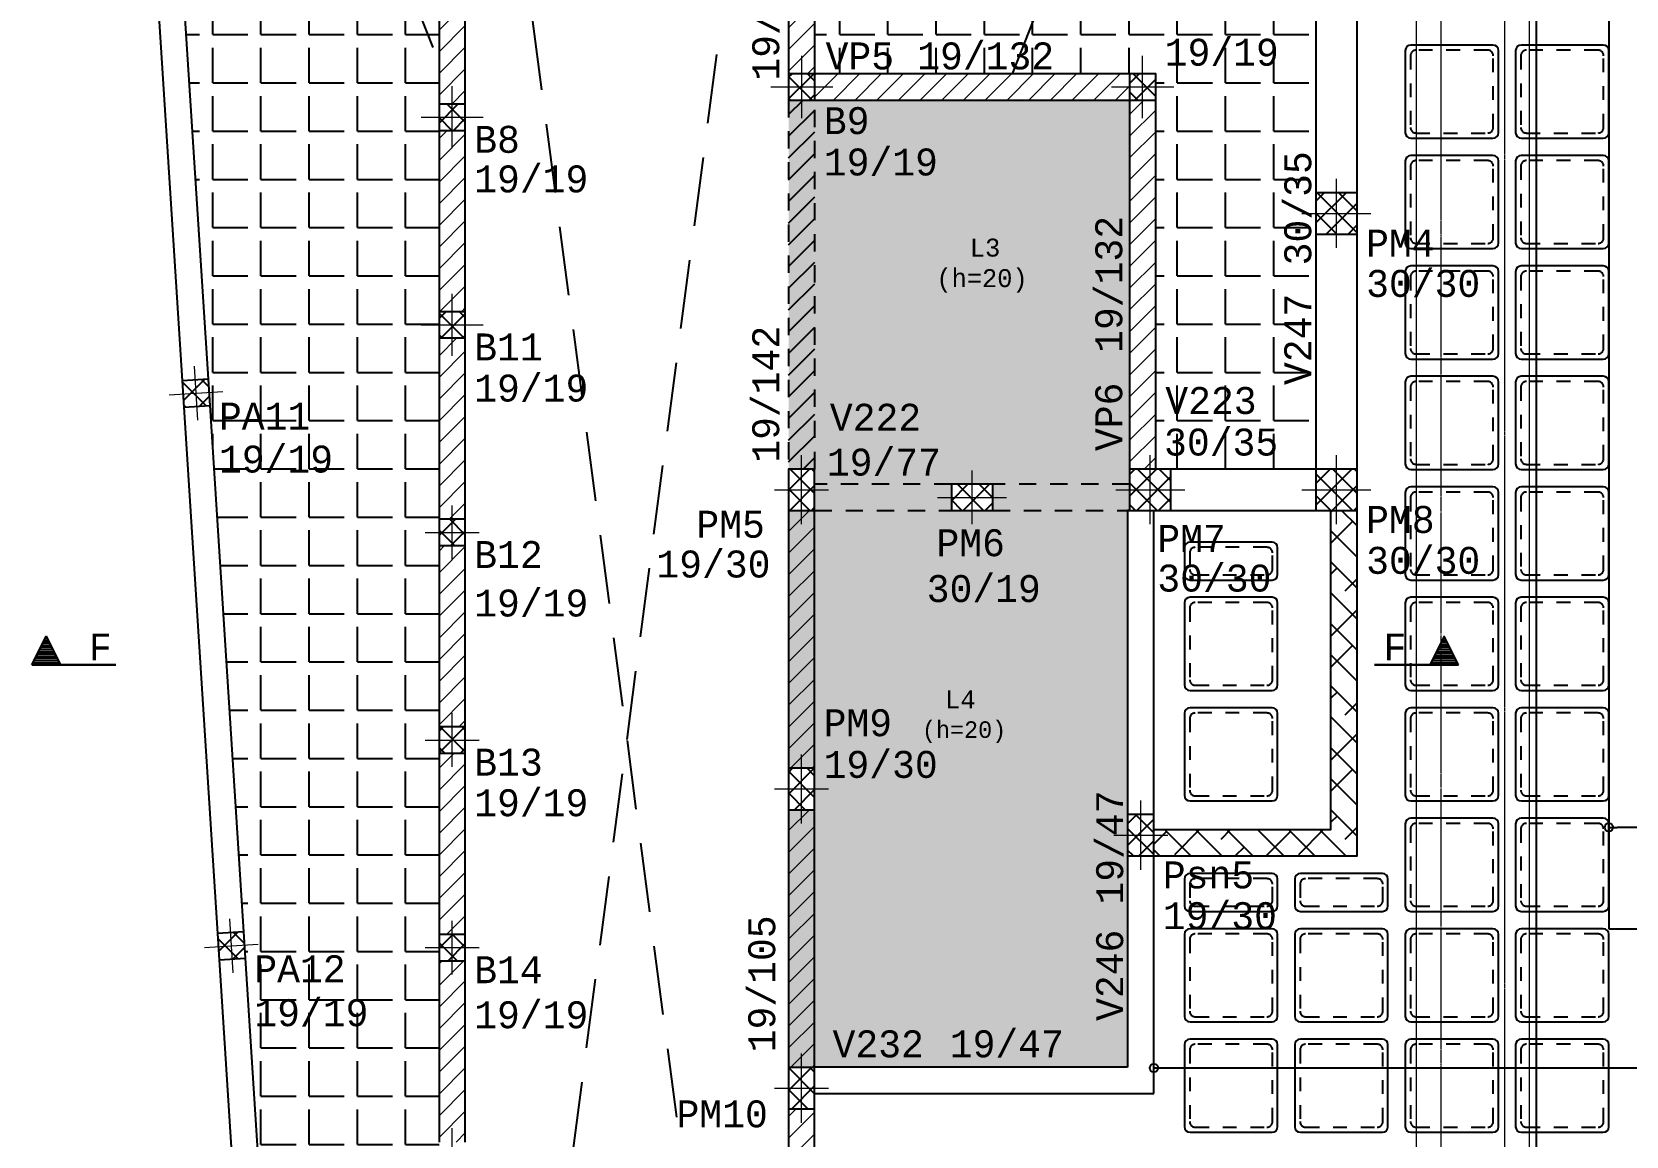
# Model space of a CAD drawing. Header units: millimetres. Extents: x -967 to 563, y -1588 to 506.
# Drawn here: x 31.41 to 42.95, y -255.11 to -247.12 of the extents above; entities that cross this region are included whole.
import ezdxf

# ---------------------------------------------------------------- set-up
doc = ezdxf.new("R2010")
doc.units = ezdxf.units.MM
for name, pattern in [('ESTILO_TQS_0001', [1, 0.7, -0.3]), ('HIDDEN2', [0.1875, 0.125, -0.0625]), ('TRAZO_HUECO', [0.75, 0.5, -0.25])]:
    doc.linetypes.add(name, pattern=pattern)
for name, color, linetype, lineweight in [('0017-PAI-PE-001-IMP-R02$0$Modelos genéricos', 252, 'Continuous', 5), ('PILAR_EIXOS', 1, 'Continuous', 0), ('PILAR_HACH', 4, 'Continuous', 0)]:
    doc.layers.add(name, color=color, linetype=linetype, lineweight=lineweight)
for name, color, linetype in [('1', 5, 'Continuous'), ('10', 7, 'Continuous'), ('11', 7, 'Continuous'), ('12', 4, 'Continuous'), ('13', 7, 'Continuous'), ('208', 13, 'Continuous'), ('226', 9, 'Continuous'), ('241', 7, 'TRAZO_HUECO'), ('242', 3, 'Continuous'), ('251', 5, 'Continuous'), ('252', 153, 'ESTILO_TQS_0001'), ('347-XXXX-ARQ-BASE-012-1º SUBSOLO$0$AR-ALV', 3, 'Continuous'), ('347-XXXX-ARQ-BASE-013-IMPLANTAÇÃO$0$_XREF PAI', 252, 'Continuous'), ('4', 2, 'Continuous'), ('8', 7, 'Continuous'), ('9', 7, 'Continuous'), ('A_htc_alv', 7, 'Continuous'), ('COTAS', 1, 'Continuous')]:
    doc.layers.add(name, color=color, linetype=linetype)
doc.styles.add('ARIAL', font='arial.ttf')
doc.styles.add('TQS_LUCIDA_CONSOLE', font='lucon.TTF')
doc.dimstyles.new('AVILLA 100 2', dxfattribs={"dimtxt": 0.16, "dimasz": 0.06, "dimexe": 0.05, "dimexo": 0.05, "dimgap": 0.01, "dimtad": 3, "dimdec": 1, "dimlfac": 100, "dimzin": 9, "dimdsep": 46, "dimtxsty": 'ARIAL', "dimblk": 'ORIGIN', "dimcen": 1.5, "dimclrd": 10, "dimclre": 10, "dimclrt": 7, "dimadec": 0, "dimazin": 0, "dimtfac": 1, "dimtdec": 1, "dimtmove": 0, "dimatfit": 1, "dimfxl": 1, "dimarcsym": 0})
pattern_1 = [(45, (-642.17353, -86.83243), (-0.078577241, 0.078577241), []), (135, (-642.17353, -86.83243), (-0.078577241, -0.078577241), [])]
pattern_2 = [(45, (-749.55464, -86.83243), (-0.078577241, 0.078577241), [])]

# ---------------------------------------------------------------- blocks, each defined once
blk = doc.blocks.new('_VAONER063700637000750007500')
at = {"layer": '251', "color": 8}
for p, q in [((-33.725, 29.725), (-33.725, -29.725)), ((29.725, 33.725), (-29.725, 33.725)), ((33.725, -29.725), (33.725, 29.725)), ((-29.725, -33.725), (29.725, -33.725))]:
    blk.add_line(p, q, dxfattribs=at)
for centre, start, end in [((-29.725, 29.725), 90, 180), ((29.725, 29.725), 0, 90), ((-29.725, -29.725), 180, 270), ((29.725, -29.725), 270, 0)]:
    blk.add_arc(centre, 4, start, end, dxfattribs=at)
at = {"layer": '252', "color": 8}
for p, q in [((-29.975, 25.975), (-29.975, -25.975)), ((25.975, 29.975), (-25.975, 29.975)), ((29.975, -25.975), (29.975, 25.975)), ((-25.975, -29.975), (25.975, -29.975))]:
    blk.add_line(p, q, dxfattribs=at)
for centre, start, end in [((-25.975, 25.975), 90, 180), ((25.975, 25.975), 0, 90), ((-25.975, -25.975), 180, 270), ((25.975, -25.975), 270, 0)]:
    blk.add_arc(centre, 4, start, end, dxfattribs=at)
blk = doc.blocks.new('_VAONER063700237000750007500')
at = {"layer": '251', "color": 8}
for p, q in [((29.725, 13.725), (-29.725, 13.725)), ((-33.725, 9.725), (-33.725, -9.725)), ((33.725, -9.725), (33.725, 9.725)), ((-29.725, -13.725), (29.725, -13.725))]:
    blk.add_line(p, q, dxfattribs=at)
for centre, start, end in [((-29.725, 9.725), 90, 180), ((29.725, 9.725), 0, 90), ((-29.725, -9.725), 180, 270), ((29.725, -9.725), 270, 0)]:
    blk.add_arc(centre, 4, start, end, dxfattribs=at)
at = {"layer": '252', "color": 8}
for p, q in [((-29.975, 5.975), (-29.975, -5.975)), ((25.975, 9.975), (-25.975, 9.975)), ((29.975, -5.975), (29.975, 5.975)), ((-25.975, -9.975), (25.975, -9.975))]:
    blk.add_line(p, q, dxfattribs=at)
for centre, start, end in [((-25.975, 5.975), 90, 180), ((25.975, 5.975), 0, 90), ((-25.975, -5.975), 180, 270), ((25.975, -5.975), 270, 0)]:
    blk.add_arc(centre, 4, start, end, dxfattribs=at)
blk = doc.blocks.new('NERVURADA TÉRREO 1 MODELO 2 (LO) R0')
at = {"layer": '208', "xscale": 0.01, "yscale": 0.01, "zscale": 0.01}
for name, p in [('_VAONER063700637000750007500', (713.865, -760.718)), ('_VAONER063700637000750007500', (714.664, -760.718)), ('_VAONER063700637000750007500', (713.865, -761.517)), ('_VAONER063700637000750007500', (714.664, -761.517)), ('_VAONER063700637000750007500', (713.865, -762.317)), ('_VAONER063700637000750007500', (714.664, -762.317)), ('_VAONER063700637000750007500', (713.865, -763.116)), ('_VAONER063700637000750007500', (714.664, -763.116)), ('_VAONER063700637000750007500', (713.865, -763.916)), ('_VAONER063700637000750007500', (714.664, -763.916)), ('_VAONER063700237000750007500', (712.266, -764.116)), ('_VAONER063700637000750007500', (712.266, -764.715)), ('_VAONER063700637000750007500', (713.865, -764.715)), ('_VAONER063700637000750007500', (714.664, -764.715)), ('_VAONER063700637000750007500', (712.266, -765.515)), ('_VAONER063700637000750007500', (713.865, -765.515)), ('_VAONER063700637000750007500', (714.664, -765.515)), ('_VAONER063700637000750007500', (713.865, -766.314)), ('_VAONER063700637000750007500', (714.664, -766.314)), ('_VAONER063700237000750007500', (712.266, -766.514)), ('_VAONER063700237000750007500', (713.065, -766.514)), ('_VAONER063700637000750007500', (712.266, -767.114)), ('_VAONER063700637000750007500', (713.065, -767.114)), ('_VAONER063700637000750007500', (713.865, -767.114)), ('_VAONER063700637000750007500', (714.664, -767.114)), ('_VAONER063700637000750007500', (712.266, -767.913)), ('_VAONER063700637000750007500', (713.065, -767.913)), ('_VAONER063700637000750007500', (713.865, -767.913)), ('_VAONER063700637000750007500', (714.664, -767.913))]:
    blk.add_blockref(name, p, dxfattribs=at)
blk = doc.blocks.new('COMPLEMENTO CAIXILHO')
h = blk.add_hatch()
h.set_pattern_fill('ANSI38', color=3, scale=0.049999995, angle=90)
h.paths.add_polyline_path([(6284.256, -3186.454), (6284.066, -3186.454), (6284.066, -3188.764), (6282.784, -3188.764), (6282.784, -3188.954), (6284.256, -3188.954)])
at = {"layer": '347-XXXX-ARQ-BASE-012-1º SUBSOLO$0$AR-ALV'}
for p, q in [((6284.066, -3186.454), (6284.256, -3186.454)), ((6282.784, -3188.954), (6282.784, -3188.764))]:
    blk.add_line(p, q, dxfattribs=at)
for points in [[(6282.784, -3188.954), (6284.256, -3188.954), (6284.256, -3186.454)], [(6282.784, -3188.764), (6284.066, -3188.764), (6284.066, -3186.454)]]:
    blk.add_lwpolyline(points, dxfattribs=at)
blk = doc.blocks.new('0017-PAI-PE-001-IMP-R02')
at = {"layer": '0017-PAI-PE-001-IMP-R02$0$Modelos genéricos', "color": 30}
for p, q in [((36.981, 62.412), (30.976, 62.412)), ((36.989, 62.412), (36.981, 62.412)), ((37.089, 62.412), (36.989, 62.412)), ((37.096, 62.412), (37.089, 62.412)), ((43.101, 62.412), (37.096, 62.412)), ((34.557, 62.232), (35.398, 62.232)), ((35.398, 62.232), (35.409, 62.232)), ((35.41, 62.232), (35.413, 62.232)), ((35.418, 62.232), (35.423, 62.232)), ((35.427, 62.232), (35.429, 62.232)), ((35.43, 62.232), (35.443, 62.232)), ((35.444, 62.232), (35.511, 62.232)), ((35.511, 62.232), (35.526, 62.232)), ((35.532, 62.232), (35.535, 62.232)), ((35.539, 62.232), (35.541, 62.232)), ((35.541, 62.232), (35.556, 62.232)), ((35.557, 62.232), (36.398, 62.232)), ((36.398, 62.232), (36.409, 62.232)), ((36.41, 62.232), (36.413, 62.232)), ((36.418, 62.232), (36.423, 62.232)), ((36.427, 62.232), (36.429, 62.232)), ((36.43, 62.232), (36.443, 62.232)), ((36.444, 62.232), (36.511, 62.232)), ((36.511, 62.232), (36.526, 62.232)), ((36.532, 62.232), (36.535, 62.232)), ((36.539, 62.232), (36.541, 62.232)), ((36.541, 62.232), (36.556, 62.232)), ((36.557, 62.232), (36.981, 62.232)), ((36.981, 62.232), (37.096, 62.232)), ((37.096, 62.232), (37.398, 62.232)), ((37.398, 62.232), (37.409, 62.232)), ((37.41, 62.232), (37.413, 62.232)), ((37.418, 62.232), (37.423, 62.232)), ((37.427, 62.232), (37.429, 62.232)), ((37.43, 62.232), (37.443, 62.232)), ((37.444, 62.232), (37.511, 62.232)), ((37.511, 62.232), (37.526, 62.232)), ((37.532, 62.232), (37.535, 62.232)), ((37.539, 62.232), (37.541, 62.232)), ((37.541, 62.232), (37.556, 62.232)), ((37.557, 62.232), (38.398, 62.232)), ((38.398, 62.232), (38.409, 62.232)), ((38.41, 62.232), (38.413, 62.232)), ((38.418, 62.232), (38.423, 62.232)), ((38.427, 62.232), (38.429, 62.232)), ((38.43, 62.232), (38.434, 62.232)), ((38.434, 62.232), (38.443, 62.232)), ((38.444, 62.232), (38.511, 62.232)), ((38.511, 62.232), (38.526, 62.232)), ((38.532, 62.232), (38.535, 62.232)), ((38.539, 62.232), (38.541, 62.232)), ((38.541, 62.232), (38.556, 62.232)), ((38.557, 62.232), (39.398, 62.232)), ((39.398, 62.232), (39.409, 62.232)), ((39.41, 62.232), (39.413, 62.232)), ((39.418, 62.232), (39.423, 62.232)), ((39.427, 62.232), (39.429, 62.232)), ((39.43, 62.232), (39.443, 62.232)), ((39.444, 62.232), (39.511, 62.232)), ((39.511, 62.232), (39.526, 62.232)), ((39.532, 62.232), (39.535, 62.232)), ((39.539, 62.232), (39.541, 62.232)), ((39.541, 62.232), (39.556, 62.232)), ((39.557, 62.232), (40.398, 62.232)), ((40.398, 62.232), (40.409, 62.232)), ((40.41, 62.232), (40.413, 62.232)), ((40.418, 62.232), (40.423, 62.232)), ((40.427, 62.232), (40.429, 62.232)), ((40.43, 62.232), (40.436, 62.232)), ((40.439, 62.232), (40.443, 62.232)), ((40.444, 62.232), (40.511, 62.232)), ((40.511, 62.232), (40.526, 62.232)), ((40.533, 62.232), (40.535, 62.232)), ((40.539, 62.232), (40.541, 62.232)), ((40.541, 62.232), (40.556, 62.232)), ((40.557, 62.232), (41.398, 62.232)), ((41.398, 62.232), (41.409, 62.232)), ((41.41, 62.232), (41.413, 62.232)), ((41.418, 62.232), (41.423, 62.232)), ((41.427, 62.232), (41.429, 62.232)), ((41.43, 62.232), (41.443, 62.232)), ((41.444, 62.232), (41.511, 62.232)), ((41.511, 62.232), (41.526, 62.232)), ((41.532, 62.232), (41.535, 62.232)), ((41.539, 62.232), (41.541, 62.232)), ((41.541, 62.232), (41.556, 62.232)), ((41.557, 62.232), (42.557, 62.232)), ((42.557, 62.232), (43.101, 62.232)), ((34.971, 61.772), (34.018, 61.772)), ((34.986, 61.772), (34.974, 61.772)), ((34.989, 61.772), (34.987, 61.772)), ((34.992, 61.772), (34.99, 61.772)), ((34.998, 61.772), (34.992, 61.772)), ((35.001, 61.772), (34.999, 61.772)), ((35.005, 61.772), (35.003, 61.772)), ((35.01, 61.772), (35.006, 61.772)), ((35.017, 61.772), (35.012, 61.772)), ((35.971, 61.772), (35.018, 61.772)), ((35.986, 61.772), (35.974, 61.772)), ((35.989, 61.772), (35.987, 61.772)), ((35.992, 61.772), (35.99, 61.772)), ((35.998, 61.772), (35.992, 61.772)), ((36.001, 61.772), (35.999, 61.772)), ((36.005, 61.772), (36.003, 61.772)), ((36.01, 61.772), (36.006, 61.772)), ((36.017, 61.772), (36.012, 61.772)), ((36.971, 61.772), (36.018, 61.772)), ((36.98, 61.772), (36.974, 61.772)), ((36.986, 61.772), (36.982, 61.772)), ((36.989, 61.772), (36.987, 61.772)), ((36.992, 61.772), (36.99, 61.772)), ((36.998, 61.772), (36.992, 61.772)), ((37.001, 61.772), (36.999, 61.772)), ((37.005, 61.772), (37.003, 61.772)), ((37.01, 61.772), (37.006, 61.772)), ((37.017, 61.772), (37.012, 61.772)), ((37.096, 61.772), (37.018, 61.772)), ((37.971, 61.772), (37.096, 61.772)), ((37.986, 61.772), (37.974, 61.772)), ((37.989, 61.772), (37.987, 61.772)), ((37.992, 61.772), (37.99, 61.772)), ((37.998, 61.772), (37.992, 61.772)), ((38.001, 61.772), (37.999, 61.772)), ((38.005, 61.772), (38.003, 61.772)), ((38.01, 61.772), (38.006, 61.772)), ((38.017, 61.772), (38.012, 61.772)), ((38.971, 61.772), (38.018, 61.772)), ((38.986, 61.772), (38.974, 61.772)), ((38.989, 61.772), (38.987, 61.772)), ((38.992, 61.772), (38.99, 61.772)), ((38.998, 61.772), (38.992, 61.772)), ((39.001, 61.772), (38.999, 61.772)), ((39.005, 61.772), (39.003, 61.772)), ((39.01, 61.772), (39.006, 61.772)), ((39.017, 61.772), (39.012, 61.772)), ((39.971, 61.772), (39.018, 61.772)), ((39.986, 61.772), (39.974, 61.772)), ((39.989, 61.772), (39.987, 61.772)), ((39.992, 61.772), (39.99, 61.772)), ((39.998, 61.772), (39.992, 61.772)), ((40.001, 61.772), (39.999, 61.772)), ((40.005, 61.772), (40.003, 61.772)), ((40.01, 61.772), (40.006, 61.772)), ((40.017, 61.772), (40.012, 61.772)), ((40.971, 61.772), (40.018, 61.772)), ((40.986, 61.772), (40.974, 61.772)), ((40.989, 61.772), (40.987, 61.772)), ((40.992, 61.772), (40.99, 61.772)), ((40.998, 61.772), (40.992, 61.772)), ((41.001, 61.772), (40.999, 61.772)), ((41.005, 61.772), (41.003, 61.772)), ((41.01, 61.772), (41.006, 61.772)), ((41.017, 61.772), (41.012, 61.772)), ((41.971, 61.772), (41.018, 61.772)), ((41.986, 61.772), (41.974, 61.772)), ((41.989, 61.772), (41.987, 61.772)), ((41.992, 61.772), (41.99, 61.772)), ((41.998, 61.772), (41.992, 61.772)), ((42.001, 61.772), (41.999, 61.772)), ((42.005, 61.772), (42.003, 61.772)), ((42.01, 61.772), (42.006, 61.772)), ((42.017, 61.772), (42.012, 61.772)), ((43.216, 61.772), (42.018, 61.772)), ((30.976, 61.592), (36.981, 61.592)), ((36.981, 61.592), (36.989, 61.592)), ((36.989, 61.592), (37.089, 61.592)), ((37.089, 61.592), (37.096, 61.592)), ((37.096, 61.592), (43.101, 61.592))]:
    blk.add_line(p, q, dxfattribs=at)
blk = doc.blocks.new('Eixos do pilar')
at = {"layer": 'PILAR_EIXOS'}
for p, q in [((0, -0.5), (0, 0.5)), ((-0.5, 0), (0.5, 0))]:
    blk.add_line(p, q, dxfattribs=at)
blk = doc.blocks.new('_CORTEA')
for p, q in [((-1.215955, 0), (-1.008539, 0.414832)), ((-1.213134, 0.001738), (-1.008539, 0.41093)), ((-1.086361, 0.255281), (-0.930716, 0.255281)), ((-1.070407, 0.287191), (-0.946671, 0.287191)), ((-1.054453, 0.319101), (-0.962626, 0.319101)), ((-1.038497, 0.351012), (-0.978581, 0.351012)), ((-1.022543, 0.382922), (-0.994535, 0.382922)), ((-1.008539, 0.414832), (-0.801992, 0.001738)), ((-1.008539, 0.410929), (-0.803943, 0.001739)), ((0, 0), (-1.215955, 0)), ((-1.213134, 0.001739), (0, 0.001739)), ((-1.198048, 0.03191), (-0.819029, 0.03191)), ((-1.182092, 0.06382), (-0.834984, 0.06382)), ((-1.166137, 0.09573), (-0.85094, 0.09573)), ((-1.150182, 0.12764), (-0.866895, 0.12764)), ((-1.134225, 0.159551), (-0.882851, 0.159551)), ((-1.11827, 0.191461), (-0.898806, 0.191461)), ((-1.102411, 0.223182), (-0.91476, 0.223369))]:
    blk.add_line(p, q)
blk.add_lwpolyline([(-1.213134, 0.001739), (-1.008539, 0.410929), (-0.803943, 0.001739), (-1.213134, 0.001739)])
blk = doc.blocks.new('_Origin')
at = {"color": 0, "linetype": 'ByBlock', "lineweight": -2}
blk.add_line((0, 0), (-1, 0), dxfattribs=at)
blk.add_circle((0, 0), 0.5, dxfattribs=at)
blk = doc.blocks.new('*D459')
at = {"layer": 'COTAS', "color": 10, "linetype": 'ByBlock', "lineweight": -2, "transparency": 16777216}
for p, q in [((825.609, -597.82), (825.609, -598.114)), ((825.549, -598.064), (824.237, -598.064))]:
    blk.add_line(p, q, dxfattribs=at)
at = {"layer": 'Defpoints', "color": 0, "linetype": 'ByBlock', "transparency": 16777216}
for p in [(825.609, -597.77), (824.177, -598.064), (824.177, -598.064)]:
    blk.add_point(p, dxfattribs=at)
at = {"layer": 'COTAS', "color": 10, "linetype": 'ByBlock', "lineweight": -2, "transparency": 16777216, "xscale": 0.06, "yscale": 0.06, "zscale": 0.06, "rotation": 180}
blk.add_blockref('_Origin', (824.177, -598.064), dxfattribs=at)
at = {"layer": 'COTAS', "color": 10, "linetype": 'ByBlock', "lineweight": -2, "transparency": 16777216, "xscale": 0.06, "yscale": 0.06, "zscale": 0.06}
blk.add_blockref('_Origin', (825.609, -598.064), dxfattribs=at)
at = {"layer": 'COTAS', "color": 7, "linetype": 'ByBlock', "transparency": 16777216, "insert": (824.893, -597.972), "char_height": 0.16, "attachment_point": 5, "style": 'ARIAL'}
blk.add_mtext('143.2', dxfattribs=at)
blk = doc.blocks.new('*D780')
at = {"layer": 'COTAS', "color": 10, "linetype": 'ByBlock', "lineweight": -2, "transparency": 16777216}
blk.add_line((820.942, -599.805), (875.954, -599.805), dxfattribs=at)
at = {"layer": 'Defpoints', "color": 0, "linetype": 'ByBlock', "transparency": 16777216}
for p in [(820.882, -599.805), (876.014, -599.805), (876.014, -599.805)]:
    blk.add_point(p, dxfattribs=at)
at = {"layer": 'COTAS', "color": 10, "linetype": 'ByBlock', "lineweight": -2, "transparency": 16777216, "xscale": 0.06, "yscale": 0.06, "zscale": 0.06, "rotation": 180}
blk.add_blockref('_Origin', (820.882, -599.805), dxfattribs=at)
at = {"layer": 'COTAS', "color": 10, "linetype": 'ByBlock', "lineweight": -2, "transparency": 16777216, "xscale": 0.06, "yscale": 0.06, "zscale": 0.06}
blk.add_blockref('_Origin', (876.014, -599.805), dxfattribs=at)
at = {"layer": 'COTAS', "color": 7, "linetype": 'ByBlock', "transparency": 16777216, "insert": (848.448, -599.713), "char_height": 0.16, "attachment_point": 5, "style": 'ARIAL'}
blk.add_mtext('5513.2', dxfattribs=at)
blk = doc.blocks.new('*D783')
at = {"layer": 'COTAS', "color": 10, "linetype": 'ByBlock', "lineweight": -2, "transparency": 16777216}
blk.add_line((823.652, -608.57), (823.652, -567.37), dxfattribs=at)
at = {"layer": 'Defpoints', "color": 0, "linetype": 'ByBlock', "transparency": 16777216}
for p in [(823.652, -567.31), (823.652, -567.31), (823.652, -608.63)]:
    blk.add_point(p, dxfattribs=at)
at = {"layer": 'COTAS', "color": 10, "linetype": 'ByBlock', "lineweight": -2, "transparency": 16777216, "xscale": 0.06, "yscale": 0.06, "zscale": 0.06}
for p, rotation in [((823.652, -567.31), 90), ((823.652, -608.63), 270)]:
    blk.add_blockref('_Origin', p, dxfattribs=dict(at, rotation=rotation))
at = {"layer": 'COTAS', "color": 7, "linetype": 'ByBlock', "transparency": 16777216, "insert": (823.56, -587.97), "char_height": 0.16, "attachment_point": 5, "rotation": 90, "style": 'ARIAL'}
blk.add_mtext('4132', dxfattribs=at)
blk = doc.blocks.new('COTAS TÉRREO (LO) R0')
at = {"layer": 'COTAS', "linetype": 'ByBlock'}
dim = blk.add_linear_dim(base=(823.6517, -567.3104), p1=(823.6517, -608.6304), p2=(823.6517, -567.3104), angle=90, dimstyle='AVILLA 100 2', dxfattribs=at)
dim.commit()
dim.dimension.update_dxf_attribs({"geometry": '*D783', "text_midpoint": (823.56, -587.9704)})
for base, p1, p2, picture, middle in [((824.176744804, -598.063751305), (825.609244801, -597.770386113), (824.176744804, -598.063751305), '*D459', (824.892994803, -597.972005057)), ((876.0142, -599.8051), (820.882, -599.8051), (876.0142, -599.8051), '*D780', (848.4481, -599.7133))]:
    dim = blk.add_linear_dim(base=base, p1=p1, p2=p2, dimstyle='AVILLA 100 2', dxfattribs=at)
    dim.commit()
    dim.dimension.update_dxf_attribs({"geometry": picture, "text_midpoint": middle})

msp = doc.modelspace()

# ---------------------------------------------------------------- hatches: boundary and pattern name
at = {"layer": '1', "linetype": 'HIDDEN2'}
h = msp.add_hatch(dxfattribs=at)
h.set_pattern_fill('ANSI31', color=256, scale=0.035)
h.set_pattern_definition(pattern_2)
h.paths.add_polyline_path([(36.8885, -247.6121), (37.0785, -247.6121), (37.0785, -250.2821), (36.8885, -250.2821)])
at = {"layer": 'A_htc_alv', "linetype": 'ByBlock'}
h = msp.add_hatch(dxfattribs=at)
h.set_pattern_fill('ANGLE', color=8, scale=0.05)
h.set_pattern_definition([(0, (-751.34853, -86.83243), (0, 0.34925), [0.254, -0.09525]), (90, (-751.34853, -86.83243), (-0.34925, 2e-17), [0.254, -0.09525])])
h.paths.add_polyline_path([(32.1907, -241.8864), (32.3004, -241.8794), (32.3001, -241.874), (33.0185, -241.8744), (33.0185, -241.8797), (33.3185, -241.8797), (33.3185, -241.8746), (37.9585, -241.8777), (37.9585, -241.8797), (38.4585, -241.8797), (38.4585, -241.8781), (40.7057, -241.8796), (40.7057, -250.2821), (39.5469, -250.2821), (39.5469, -247.4221), (37.0785, -247.4221), (37.0785, -243.1335), (34.3569, -243.1335), (34.3569, -261.3535), (36.7785, -261.3535), (36.7785, -262.6607), (36.7785, -262.7191), (36.7785, -262.7491), (36.7785, -262.8318), (36.7951, -262.9004), (37.0452, -263.3827), (36.3178, -263.1192), (36.3263, -263.0957), (36.0442, -262.9936), (36.0357, -263.0171), (34.9172, -262.612), (34.9257, -262.5884), (34.7471, -262.5237), (34.7385, -262.5473), (33.62, -262.1421), (33.6285, -262.1186), (33.482, -262.0656), (33.1984, -257.6323)])
h = msp.add_hatch(dxfattribs=at)
h.set_pattern_fill('ANSI37', color=4, scale=0.035)
h.set_pattern_definition(pattern_1)
h.paths.add_polyline_path([(36.8885, -247.6121), (37.0785, -247.6121), (37.0785, -247.4221), (36.8885, -247.4221)])
h = msp.add_hatch(dxfattribs=at)
h.set_pattern_fill('ANSI37', color=4, scale=0.035)
h.set_pattern_definition(pattern_1)
h.paths.add_polyline_path([(39.3569, -247.6121), (39.5469, -247.6121), (39.5469, -247.4221), (39.3569, -247.4221)])
at = {"layer": 'A_htc_alv', "linetype": 'ByBlock', "true_color": 0xf27172}
h = msp.add_hatch(color=11, dxfattribs=at)
h.dxf.hatch_style = 1
h.paths.add_polyline_path([(37.0785, -247.6121), (36.8885, -247.6121), (36.8885, -250.2821), (37.0785, -250.2821)])
at = {"layer": 'A_htc_alv', "linetype": 'ByBlock', "true_color": 0xf8d731}
h = msp.add_hatch(color=40, dxfattribs=at)
h.dxf.hatch_style = 1
h.paths.add_polyline_path([(37.0785, -247.6121), (39.3569, -247.6121), (39.3569, -250.3921), (37.0785, -250.3921)])
at = {"layer": 'A_htc_alv', "linetype": 'ByBlock'}
h = msp.add_hatch(dxfattribs=at)
h.set_pattern_fill('ANSI37', color=4, scale=0.035)
h.set_pattern_definition(pattern_1)
h.paths.add_polyline_path([(34.3569, -247.831), (34.5469, -247.831), (34.5469, -247.641), (34.3569, -247.641)])
h = msp.add_hatch(dxfattribs=at)
h.set_pattern_fill('ANSI37', color=4, scale=0.035)
h.set_pattern_definition(pattern_1)
h.paths.add_polyline_path([(40.7057, -248.5821), (41.0057, -248.5821), (41.0057, -248.2821), (40.7057, -248.2821)])
h = msp.add_hatch(dxfattribs=at)
h.set_pattern_fill('ANSI37', color=4, scale=0.035)
h.set_pattern_definition(pattern_1)
h.paths.add_polyline_path([(34.3569, -249.3335), (34.5469, -249.3335), (34.5469, -249.1435), (34.3569, -249.1435)])
h = msp.add_hatch(dxfattribs=at)
h.set_pattern_fill('ANSI37', color=4, scale=0.035)
h.set_pattern_definition(pattern_1)
h.paths.add_polyline_path([(32.6985, -249.8219), (32.6864, -249.6323), (32.4968, -249.6444), (32.5089, -249.834)])
h = msp.add_hatch(dxfattribs=at)
h.set_pattern_fill('ANSI37', color=4, scale=0.035)
h.set_pattern_definition(pattern_1)
h.paths.add_polyline_path([(36.8869, -250.5821), (37.0769, -250.5821), (37.0769, -250.2821), (36.8869, -250.2821)])
h = msp.add_hatch(dxfattribs=at)
h.set_pattern_fill('ANSI37', color=4, scale=0.035)
h.set_pattern_definition(pattern_1)
h.paths.add_polyline_path([(39.3569, -250.5821), (39.6569, -250.5821), (39.6569, -250.2821), (39.3569, -250.2821)])
h = msp.add_hatch(dxfattribs=at)
h.set_pattern_fill('ANSI37', color=4, scale=0.035)
h.set_pattern_definition(pattern_1)
h.paths.add_polyline_path([(40.7057, -250.5821), (41.0057, -250.5821), (41.0057, -250.2821), (40.7057, -250.2821)])
at = {"layer": 'A_htc_alv', "linetype": 'ByBlock', "true_color": 0xf27172}
h = msp.add_hatch(color=11, dxfattribs=at)
h.dxf.hatch_style = 1
h.paths.add_polyline_path([(37.0769, -250.3921), (38.0669, -250.3921), (38.0669, -250.5821), (37.0769, -250.5821)])
h.paths.add_polyline_path([(38.3669, -250.5821), (39.3569, -250.5821), (39.3569, -250.3921), (38.3669, -250.3921)])
at = {"layer": 'A_htc_alv', "linetype": 'ByBlock'}
h = msp.add_hatch(dxfattribs=at)
h.set_pattern_fill('ANSI37', color=4, scale=0.035)
h.set_pattern_definition(pattern_1)
h.paths.add_polyline_path([(38.0669, -250.5821), (38.3669, -250.5821), (38.3669, -250.3921), (38.0669, -250.3921)])
at = {"layer": 'A_htc_alv', "linetype": 'ByBlock', "true_color": 0x09ec8d}
h = msp.add_hatch(color=110, dxfattribs=at)
h.dxf.hatch_style = 1
h.paths.add_polyline_path([(39.3435, -250.5821), (37.0769, -250.5821), (36.8869, -250.5821), (36.8869, -251.9821), (37.0769, -251.9821), (36.8869, -251.9821), (36.8869, -252.4476), (37.0769, -252.4476), (37.0769, -252.7476), (36.8869, -252.7476), (36.8869, -254.6131), (37.0769, -254.6131), (37.0769, -254.6121), (39.3435, -254.6121)])
at = {"layer": 'A_htc_alv', "linetype": 'ByBlock'}
h = msp.add_hatch(dxfattribs=at)
h.set_pattern_fill('ANSI37', color=4, scale=0.035)
h.set_pattern_definition(pattern_1)
h.paths.add_polyline_path([(34.3569, -250.836), (34.5469, -250.836), (34.5469, -250.646), (34.3569, -250.646)])
h = msp.add_hatch(dxfattribs=at)
h.set_pattern_fill('ANSI37', color=4, scale=0.035)
h.set_pattern_definition(pattern_1)
h.paths.add_polyline_path([(34.3569, -252.3385), (34.5469, -252.3385), (34.5469, -252.1485), (34.3569, -252.1485)])
h = msp.add_hatch(dxfattribs=at)
h.set_pattern_fill('ANSI37', color=4, scale=0.035)
h.set_pattern_definition(pattern_1)
h.paths.add_polyline_path([(36.8869, -252.7476), (37.0769, -252.7476), (37.0769, -252.4476), (36.8869, -252.4476)])
h = msp.add_hatch(dxfattribs=at)
h.set_pattern_fill('ANSI37', color=4, scale=0.035)
h.set_pattern_definition(pattern_1)
h.paths.add_polyline_path([(39.3435, -253.0821), (39.5335, -253.0821), (39.5335, -252.7821), (39.3435, -252.7821)])
h = msp.add_hatch(dxfattribs=at)
h.set_pattern_fill('ANSI37', color=4, scale=0.035)
h.set_pattern_definition(pattern_1)
h.paths.add_polyline_path([(32.9545, -253.8219), (32.9424, -253.6323), (32.7528, -253.6444), (32.7649, -253.834)])
h = msp.add_hatch(dxfattribs=at)
h.set_pattern_fill('ANSI37', color=4, scale=0.035)
h.set_pattern_definition(pattern_1)
h.paths.add_polyline_path([(34.3569, -253.841), (34.5469, -253.841), (34.5469, -253.651), (34.3569, -253.651)])
h = msp.add_hatch(dxfattribs=at)
h.set_pattern_fill('ANSI37', color=4, scale=0.035)
h.set_pattern_definition([(45, (-642.17355, -87.09207), (-0.078577241, 0.078577241), []), (135, (-642.17355, -87.09207), (-0.078577241, -0.078577241), [])])
h.paths.add_polyline_path([(36.8869, -254.9131), (37.0769, -254.9131), (37.0769, -254.6131), (36.8869, -254.6131)])
at = {"layer": 'PILAR_HACH', "linetype": 'ByBlock'}
h = msp.add_hatch(dxfattribs=at)
h.set_pattern_fill('ANSI31', color=5, scale=0.035)
h.set_pattern_definition(pattern_2)
h.paths.add_polyline_path([(34.3569, -247.641), (34.5469, -247.641), (34.5469, -246.3285), (34.3569, -246.3285)])
h = msp.add_hatch(dxfattribs=at)
h.set_pattern_fill('ANSI31', color=5, scale=0.035)
h.set_pattern_definition(pattern_2)
h.paths.add_polyline_path([(36.8885, -246.3285), (37.0785, -246.3285), (37.0785, -247.4221), (36.8885, -247.4221)])
h = msp.add_hatch(dxfattribs=at)
h.set_pattern_fill('ANSI31', color=5, scale=0.035)
h.set_pattern_definition([(45, (-747.02305, -91.12107), (-0.078577241, 0.078577241), [])])
h.paths.add_polyline_path([(37.0785, -247.4221), (39.3569, -247.4221), (39.3569, -247.6121), (37.0785, -247.6121)])
h = msp.add_hatch(dxfattribs=at)
h.set_pattern_fill('ANSI31', color=5, scale=0.035)
h.set_pattern_definition([(45, (-747.08623, -86.83243), (-0.078577241, 0.078577241), [])])
h.paths.add_polyline_path([(39.3569, -247.6121), (39.5469, -247.6121), (39.5469, -250.2821), (39.3569, -250.2821)])
h = msp.add_hatch(dxfattribs=at)
h.set_pattern_fill('ANSI31', color=5, scale=0.035)
h.set_pattern_definition(pattern_2)
h.paths.add_polyline_path([(34.3569, -249.1435), (34.5469, -249.1435), (34.5469, -247.831), (34.3569, -247.831)])
h = msp.add_hatch(dxfattribs=at)
h.set_pattern_fill('ANSI31', color=5, scale=0.035)
h.set_pattern_definition(pattern_2)
h.paths.add_polyline_path([(34.3569, -250.646), (34.5469, -250.646), (34.5469, -249.3335), (34.3569, -249.3335)])
h = msp.add_hatch(dxfattribs=at)
h.set_pattern_fill('ANSI31', color=5, scale=0.035)
h.set_pattern_definition([(45, (-749.55464, -89.69243), (-0.078577241, 0.078577241), [])])
h.paths.add_polyline_path([(36.8885, -250.5821), (37.0785, -250.5821), (37.0769, -252.4476), (36.8869, -252.4476)])
h = msp.add_hatch(dxfattribs=at)
h.set_pattern_fill('ANSI31', color=5, scale=0.035)
h.set_pattern_definition(pattern_2)
h.paths.add_polyline_path([(34.3569, -252.1485), (34.5469, -252.1485), (34.5469, -250.836), (34.3569, -250.836)])
h = msp.add_hatch(dxfattribs=at)
h.set_pattern_fill('ANSI31', color=5, scale=0.035)
h.set_pattern_definition(pattern_2)
h.paths.add_polyline_path([(34.3569, -253.651), (34.5469, -253.651), (34.5469, -252.3385), (34.3569, -252.3385)])
h = msp.add_hatch(dxfattribs=at)
h.set_pattern_fill('ANSI31', color=5, scale=0.035)
h.set_pattern_definition([(45, (-749.55465, -91.85793), (-0.078577241, 0.078577241), [])])
h.paths.add_polyline_path([(36.8885, -252.7476), (37.0785, -252.7476), (37.0769, -254.6131), (36.8869, -254.6131)])
h = msp.add_hatch(dxfattribs=at)
h.set_pattern_fill('ANSI31', color=5, scale=0.035)
h.set_pattern_definition(pattern_2)
h.paths.add_polyline_path([(34.3569, -255.1535), (34.5469, -255.1535), (34.5469, -253.841), (34.3569, -253.841)])
h = msp.add_hatch(dxfattribs=at)
h.set_pattern_fill('ANSI31', color=5, scale=0.035)
h.set_pattern_definition([(45, (-749.55463, -93.29828), (-0.078577241, 0.078577241), [])])
h.paths.add_polyline_path([(36.8885, -254.9131), (37.0785, -254.9131), (37.0769, -256.0535), (36.8869, -256.0535)])

# ---------------------------------------------------------------- linework, layer by layer
at = {"layer": '1'}
for points in [[(52.5472, -242.8421), (52.5472, -236.6946), (42.8282, -236.6946), (42.8282, -253.6091)], [(32.2529, -245.834), (32.4967, -249.6444)], [(32.6864, -249.6323), (32.4425, -245.8219)], [(34.3569, -246.3285), (34.3569, -247.641)], [(34.5469, -247.641), (34.5469, -246.3285)], [(36.8885, -246.3285), (36.8885, -247.4221)], [(37.0785, -247.4221), (37.0785, -246.3285)], [(40.7057, -246.5821), (40.7057, -248.2821)], [(41.0057, -248.2821), (41.0057, -246.5821)], [(39.3569, -247.4221), (37.0785, -247.4221)], [(37.0785, -247.6121), (39.3569, -247.6121)], [(39.3569, -247.6121), (39.3569, -250.2821)], [(39.5469, -250.2821), (39.5469, -247.6121)], [(34.3569, -247.831), (34.3569, -249.1435)], [(34.5469, -249.1435), (34.5469, -247.831)], [(40.7057, -248.5821), (40.7057, -250.2821)], [(41.0057, -250.2821), (41.0057, -248.5821)], [(34.3569, -249.3335), (34.3569, -250.646)], [(34.5469, -250.646), (34.5469, -249.3335)], [(32.9423, -253.6323), (32.6985, -249.8219)], [(32.5089, -249.834), (32.7527, -253.6444)], [(40.7057, -250.2821), (39.6569, -250.2821)], [(36.8869, -250.5821), (36.8869, -252.4476)], [(37.0769, -252.4476), (37.0769, -250.5821)], [(39.3435, -250.5821), (39.3435, -252.7821)], [(39.3569, -250.5821), (39.3435, -250.5821)], [(39.5335, -252.7821), (39.5335, -250.5821)], [(39.6569, -250.5821), (40.7057, -250.5821)], [(34.3569, -250.836), (34.3569, -252.1485)], [(34.5469, -252.1485), (34.5469, -250.836)], [(34.3569, -252.3385), (34.3569, -253.651)], [(34.5469, -253.651), (34.5469, -252.3385)], [(42.8282, -253.6091), (50.8232, -253.6091), (50.8232, -254.4086), (51.7477, -254.4086), (51.7477, -253.6091), (52.5472, -253.6091), (52.5472, -252.4819)], [(36.8869, -252.7476), (36.8869, -254.6131)], [(37.0769, -254.6131), (37.0769, -252.7476)], [(39.3435, -253.0821), (39.3435, -254.6121)], [(39.5335, -254.8021), (39.5335, -253.0821)], [(32.7649, -253.834), (33.0087, -257.6444)], [(33.1983, -257.6323), (32.9545, -253.8219)], [(34.3569, -253.841), (34.3569, -255.1535)], [(34.5469, -255.1535), (34.5469, -253.841)], [(39.3435, -254.6121), (37.0769, -254.6121)], [(37.0769, -254.8021), (39.5335, -254.8021)], [(36.8869, -254.9131), (36.8869, -256.0535)], [(37.0769, -256.0535), (37.0769, -254.9131)]]:
    msp.add_lwpolyline(points, dxfattribs=at)
at = {"layer": '1', "linetype": 'HIDDEN2'}
for points in [[(36.8885, -247.6121), (36.8885, -250.2821)], [(37.0785, -250.2821), (37.0785, -247.6121)], [(38.0669, -250.3921), (37.0769, -250.3921)], [(39.3569, -250.3921), (38.3669, -250.3921)], [(37.0769, -250.5821), (38.0669, -250.5821)], [(38.3669, -250.5821), (39.3569, -250.5821)]]:
    msp.add_lwpolyline(points, dxfattribs=at)
at = {"layer": '241'}
for p, q in [((32.1954, -241.8858), (34.3569, -247.3459)), ((38.5093, -247.4221), (40.7035, -241.8796)), ((34.5469, -261.1635), (36.8885, -243.3235)), ((34.5469, -243.3235), (36.8869, -261.1516))]:
    msp.add_line(p, q, dxfattribs=at)
at = {"layer": '242'}
for p, q in [((36.9835, -247.5171), (36.9835, -247.5171)), ((39.4519, -247.5171), (39.4519, -247.5171)), ((34.4519, -247.736), (34.4519, -247.736)), ((40.8557, -248.4321), (40.8557, -248.4321)), ((34.4519, -249.2385), (34.4519, -249.2385)), ((32.5977, -249.7332), (32.5977, -249.7332)), ((36.9819, -250.4321), (36.9819, -250.4321)), ((38.2169, -250.4871), (38.2169, -250.4871)), ((39.5069, -250.4321), (39.5069, -250.4321)), ((40.8557, -250.4321), (40.8557, -250.4321)), ((34.4519, -250.741), (34.4519, -250.741)), ((34.4519, -252.2435), (34.4519, -252.2435)), ((36.9819, -252.8035), (36.9819, -252.8035)), ((36.9819, -252.8035), (36.9819, -252.8035)), ((39.4385, -252.9321), (39.4385, -252.9321)), ((32.8537, -253.7332), (32.8537, -253.7332)), ((34.4519, -253.746), (34.4519, -253.746)), ((36.9819, -254.5035), (36.9819, -254.5035)), ((36.9819, -254.5035), (36.9819, -254.5035))]:
    msp.add_line(p, q, dxfattribs=at)
at = {"layer": '4'}
for points in [[(36.8885, -247.6121), (37.0785, -247.6121), (37.0785, -247.4221), (36.8885, -247.4221), (36.8885, -247.6121)], [(39.3569, -247.6121), (39.5469, -247.6121), (39.5469, -247.4221), (39.3569, -247.4221), (39.3569, -247.6121)], [(34.3569, -247.831), (34.5469, -247.831), (34.5469, -247.641), (34.3569, -247.641), (34.3569, -247.831)], [(40.7057, -248.5821), (41.0057, -248.5821), (41.0057, -248.2821), (40.7057, -248.2821), (40.7057, -248.5821)], [(34.3569, -249.3335), (34.5469, -249.3335), (34.5469, -249.1435), (34.3569, -249.1435), (34.3569, -249.3335)], [(32.6985, -249.8219), (32.6864, -249.6323), (32.4968, -249.6444), (32.5089, -249.834), (32.6985, -249.8219)], [(36.8869, -250.5821), (37.0769, -250.5821), (37.0769, -250.2821), (36.8869, -250.2821), (36.8869, -250.5821)], [(39.3569, -250.5821), (39.6569, -250.5821), (39.6569, -250.2821), (39.3569, -250.2821), (39.3569, -250.5821)], [(40.7057, -250.5821), (41.0057, -250.5821), (41.0057, -250.2821), (40.7057, -250.2821), (40.7057, -250.5821)], [(38.0669, -250.5821), (38.3669, -250.5821), (38.3669, -250.3921), (38.0669, -250.3921), (38.0669, -250.5821)], [(34.3569, -250.836), (34.5469, -250.836), (34.5469, -250.646), (34.3569, -250.646), (34.3569, -250.836)], [(34.3569, -252.3385), (34.5469, -252.3385), (34.5469, -252.1485), (34.3569, -252.1485), (34.3569, -252.3385)], [(36.8869, -252.7476), (37.0769, -252.7476), (37.0769, -252.4476), (36.8869, -252.4476), (36.8869, -252.7476)], [(39.3435, -253.0821), (39.5335, -253.0821), (39.5335, -252.7821), (39.3435, -252.7821), (39.3435, -253.0821)], [(32.9545, -253.8219), (32.9424, -253.6323), (32.7528, -253.6444), (32.7649, -253.834), (32.9545, -253.8219)], [(34.3569, -253.841), (34.5469, -253.841), (34.5469, -253.651), (34.3569, -253.651), (34.3569, -253.841)], [(36.8869, -254.9131), (37.0769, -254.9131), (37.0769, -254.6131), (36.8869, -254.6131), (36.8869, -254.9131)]]:
    msp.add_lwpolyline(points, dxfattribs=at)

# ---------------------------------------------------------------- block references
msp.add_blockref('COMPLEMENTO CAIXILHO', (-6243.2503, 2935.872))
at = {"layer": '226', "yscale": 0.5, "zscale": 0.01}
for p, xscale in [((32.0165, -251.7), 0.5), ((41.1317, -251.7), -0.5)]:
    msp.add_blockref('_CORTEA', p, dxfattribs=dict(at, xscale=xscale))
at = {"layer": '347-XXXX-ARQ-BASE-013-IMPLANTAÇÃO$0$_XREF PAI', "rotation": 90.00000000000001}
msp.add_blockref('0017-PAI-PE-001-IMP-R02', (103.8457, -290.0121), dxfattribs=at)
at = {"layer": 'COTAS', "color": 6, "linetype": 'ByBlock'}
msp.add_blockref('COTAS TÉRREO (LO) R0', (-781.3485, 345.1883), dxfattribs=at)
at = {"layer": 'COTAS', "color": 40, "linetype": 'ByBlock', "true_color": 0xf8d731}
msp.add_blockref('NERVURADA TÉRREO 1 MODELO 2 (LO) R0', (-672.1735, 513.1676), dxfattribs=at)
at = {"layer": 'PILAR_EIXOS'}
for p, xscale, yscale in [((36.9835, -247.5171), 0.45, 0.45), ((39.4519, -247.5171), 0.45, 0.45), ((34.4519, -247.736), 0.45, 0.45), ((40.8557, -248.4321), 0.5, 0.5), ((34.4519, -249.2385), 0.45, 0.45), ((36.9819, -250.4321), 0.39, 0.5), ((39.5069, -250.4321), 0.5, 0.5), ((40.8557, -250.4321), 0.5, 0.5), ((38.2169, -250.4871), 0.5, 0.39), ((34.4519, -250.741), 0.39, 0.39), ((34.4519, -252.2435), 0.39, 0.39), ((36.9819, -252.5976), 0.39, 0.5), ((39.4385, -252.9321), 0.39, 0.5), ((34.4519, -253.746), 0.39, 0.39), ((36.9819, -254.7631), 0.39, 0.5), ((34.4519, -255.2485), 0.39, 0.39)]:
    msp.add_blockref('Eixos do pilar', p, dxfattribs=dict(at, xscale=xscale, yscale=yscale))
at = {"layer": 'PILAR_EIXOS', "xscale": 0.3900000000000001, "yscale": 0.3900000000000001, "rotation": 3.646999947509284}
for p in [(32.5977, -249.7332), (32.8537, -253.7332)]:
    msp.add_blockref('Eixos do pilar', p, dxfattribs=at)

# ---------------------------------------------------------------- texts
at = {"layer": '10', "linetype": 'Continuous', "style": 'TQS_LUCIDA_CONSOLE'}
for s, p in [('L3', (38.201, -248.7445)), ('L4', (38.0223, -252.0149))]:
    msp.add_text(s, height=0.13, dxfattribs=at).set_placement(p)
at = {"layer": '11', "color": 8, "linetype": 'Continuous', "style": 'TQS_LUCIDA_CONSOLE'}
for s, p in [('19/132', (36.8203, -247.4715)), ('19/132', (39.3046, -249.4415)), ('19/142', (36.8203, -250.2366)), ('VP6', (39.3046, -250.1521)), ('19/105', (36.7915, -254.504))]:
    msp.add_text(s, height=0.195, rotation=90, dxfattribs=at).set_placement(p)
at = {"layer": '11', "linetype": 'Continuous', "style": 'TQS_LUCIDA_CONSOLE'}
for s, p in [('30/35', (40.6732, -248.8081)), ('19/47', (39.311, -253.4344))]:
    msp.add_text(s, height=0.195, rotation=90, dxfattribs=at).set_placement(p)
for s, p in [('30/35', (39.6073, -250.1844)), ('19/77', (37.1655, -250.3297)), ('19/47', (38.0555, -254.5399))]:
    msp.add_text(s, height=0.195, dxfattribs=at).set_placement(p)
at = {"layer": '12', "linetype": 'Continuous', "style": 'TQS_LUCIDA_CONSOLE'}
for s, p in [('19/19', (39.6119, -247.363)), ('19/19', (37.1435, -248.1573)), ('19/19', (34.6119, -248.2799)), ('30/30', (41.0707, -249.0362)), ('19/19', (34.6119, -249.7936)), ('19/19', (32.7635, -250.3076)), ('19/30', (35.9309, -251.0671)), ('30/30', (41.0707, -251.0406)), ('30/30', (39.5585, -251.169)), ('30/19', (37.8885, -251.2448)), ('19/19', (34.6119, -251.3494)), ('19/30', (37.1419, -252.5174)), ('19/19', (34.6119, -252.795)), ('19/30', (39.5985, -253.6122)), ('19/19', (33.0195, -254.3144)), ('19/19', (34.6119, -254.3295))]:
    msp.add_text(s, height=0.195, dxfattribs=at).set_placement(p)
at = {"layer": '13', "linetype": 'Continuous', "style": 'TQS_LUCIDA_CONSOLE'}
for height, p in [(0.13, (37.9585, -248.9655)), (0.12, (37.8541, -252.2281))]:
    msp.add_text('(h=20)', height=height, dxfattribs=at).set_placement(p)
at = {"layer": '226', "style": 'TQS_LUCIDA_CONSOLE'}
for p in [(31.8215, -251.6675), (41.1967, -251.6675)]:
    msp.add_text('F', height=0.195, dxfattribs=at).set_placement(p)
at = {"layer": '8', "color": 8, "linetype": 'Continuous', "style": 'TQS_LUCIDA_CONSOLE'}
for s, p in [('VP5', (37.1563, -247.3896)), ('19/132', (37.8198, -247.3896))]:
    msp.add_text(s, height=0.195, dxfattribs=at).set_placement(p)
at = {"layer": '8', "linetype": 'Continuous', "style": 'TQS_LUCIDA_CONSOLE'}
for s, p in [('V247', (40.6732, -249.6741)), ('V246', (39.311, -254.2766))]:
    msp.add_text(s, height=0.195, rotation=90, dxfattribs=at).set_placement(p)
for s, p in [('V223', (39.6165, -249.8837)), ('V222', (37.1872, -250.005)), ('V232', (37.2069, -254.5399))]:
    msp.add_text(s, height=0.195, dxfattribs=at).set_placement(p)
at = {"layer": '9', "linetype": 'Continuous', "style": 'TQS_LUCIDA_CONSOLE'}
for s, p in [('B9', (37.1435, -247.8581)), ('B8', (34.6119, -247.9935)), ('PM4', (41.0707, -248.7446)), ('B11', (34.6119, -249.496)), ('PA11', (32.7635, -249.9965)), ('PM5', (36.2207, -250.7792)), ('PM8', (41.0707, -250.7446)), ('PM6', (37.9591, -250.9131)), ('PM7', (39.5585, -250.8814)), ('B12', (34.6119, -250.9985)), ('PM9', (37.1419, -252.2157)), ('B13', (34.6119, -252.501)), ('Psn5', (39.5985, -253.3171)), ('PA12', (33.0195, -253.9965)), ('B14', (34.6119, -254.0035)), ('PM10', (36.0772, -255.0467))]:
    msp.add_text(s, height=0.195, dxfattribs=at).set_placement(p)

doc.saveas('drawing.dxf')
